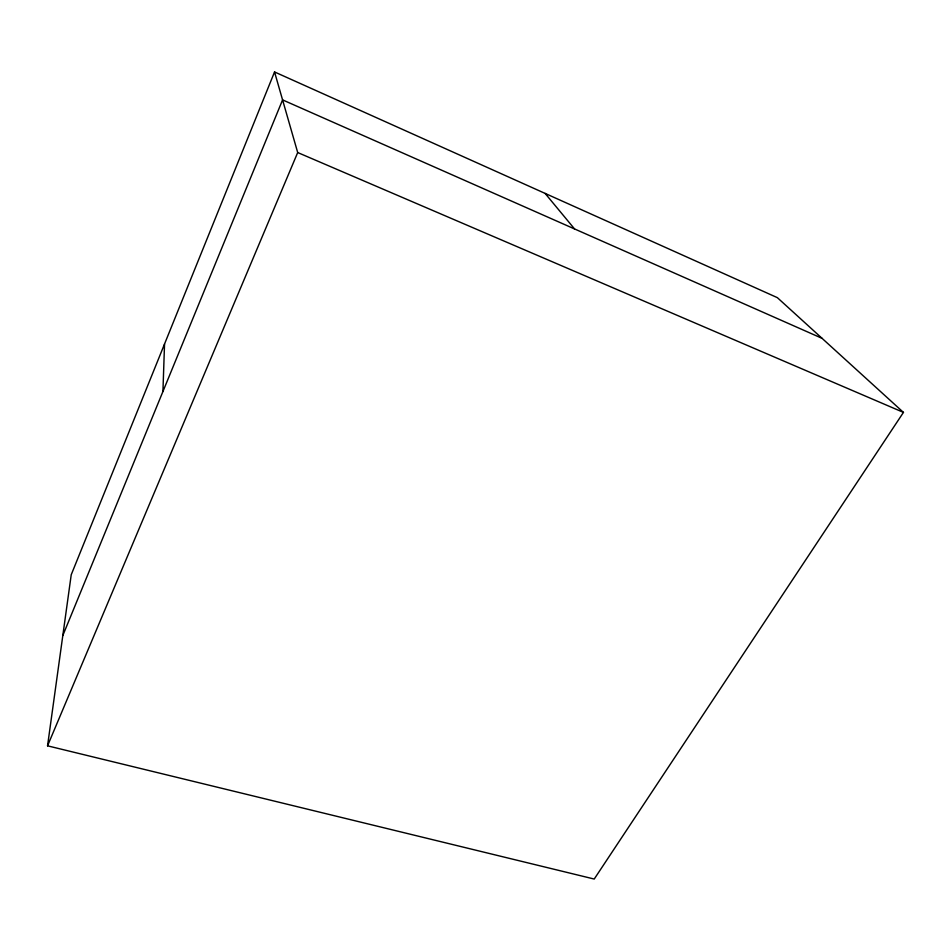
<?xml version="1.0" encoding="UTF-8"?>
<svg xmlns="http://www.w3.org/2000/svg" width="951" height="951" viewBox="0 0 951 951"><rect width="100%" height="100%" fill="white"/><g stroke="black" fill="none" stroke-linecap="round" stroke-linejoin="round"><path stroke-width="1.43" d="M162.93 391.527L164.535 344.024M47.55 745.834L71.23 574.749L274.542 71.955L777.359 297.651L903.45 412.401L594.22 879.045L47.55 745.834L297.699 152.54L274.542 71.955M62.814 635.541L282.578 99.891L822.092 338.354M297.699 152.54L903.45 412.401M545.101 193.398L574.547 228.941"/></g></svg>
